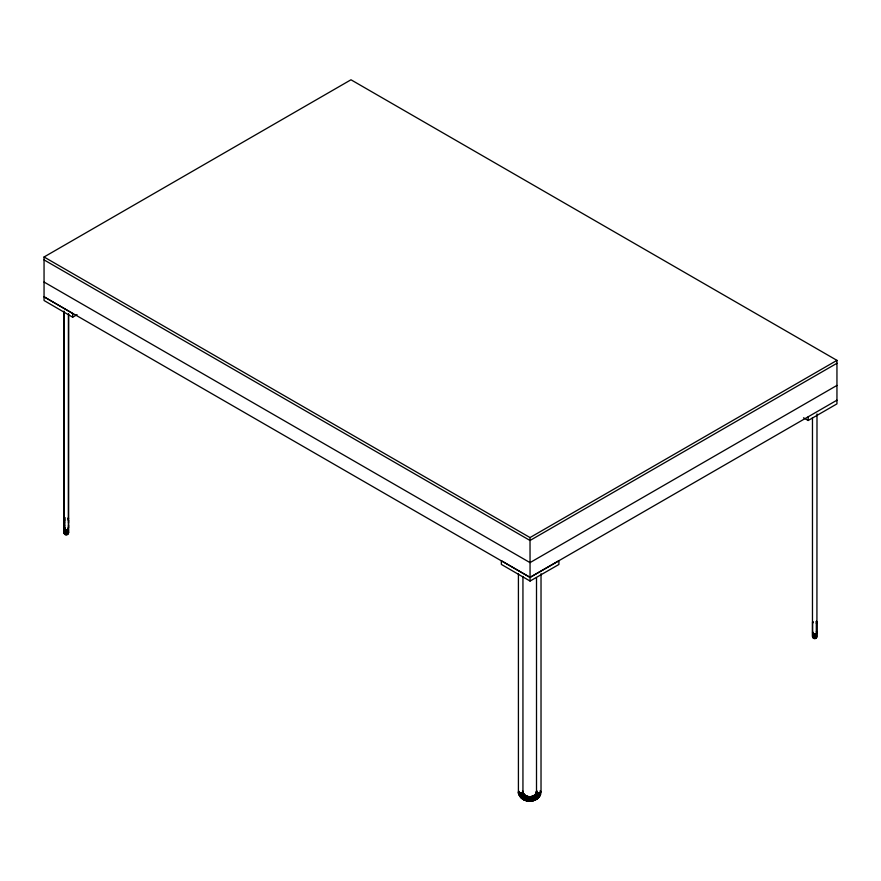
<?xml version="1.0" encoding="UTF-8"?>
<svg xmlns="http://www.w3.org/2000/svg" width="881" height="881" viewBox="0 0 881 881"><rect width="100%" height="100%" fill="white"/><g stroke="black" fill="none" stroke-linecap="round" stroke-linejoin="round"><path stroke-width="1.32" d="M64.06 520.561L64.06 311.566M64.126 520.77L64.731 517.554L64.709 521.123M64.357 520.957L64.368 517.819M68.278 520.186L68.278 517.83L68.266 519.14M68.498 520.781L68.509 518.149M64.126 522.918L64.137 520.363M64.346 522.973L64.368 520.175M64.709 523.017L64.731 520.01M68.498 522.929L68.509 520.374M68.575 520.572L68.476 527.741M64.038 527.477L64.126 522.807M64.115 527.719L64.357 522.763M64.335 527.95L64.346 525.032M64.709 525.494L64.72 522.719M64.698 528.148L64.698 524.955M68.553 527.488L68.564 525.241M64.104 529.855L64.115 527.234M64.324 530.197L64.335 527.003M64.687 526.816L64.643 534.293L63.961 528.919L63.961 311.048M68.465 529.866L68.476 527.245M64.093 531.562L64.104 529.107M64.324 528.754L64.291 533.831L64.632 527.84L64.654 531.111L64.687 528.457M68.465 529.118L68.432 532.135L68.421 531.386M64.093 530.604L64.06 533.28L64.049 530.197M64.313 530.153L64.291 531.573L64.269 529.778M68.443 532.741L68.454 530.615M64.071 531.628L63.983 532.697L63.972 531.904M65.128 534.018L65.117 534.657L64.621 529.844M65.668 534.227L65.657 534.877L65.084 530.054M66.251 534.304L66.24 534.954L66.207 530.23L65.623 530.186M66.846 534.238L66.824 534.888L66.802 530.186L68.487 528.93L68.487 313.801M67.385 534.029L67.374 534.657L67.341 530.054M67.859 533.688L67.837 534.304L67.815 529.855M68.211 533.247L68.2 533.842L68.178 529.58M68.52 532.19L68.432 533.291L68.41 530.208M540.339 790.841C542.916 794.673 534.591 792.217 536.584 791.248A6.861 5.605 0.2 0 1 529.723 796.842A6.861 5.605 0.2 0 1 522.862 791.237C522.345 795.708 515.616 788.958 518.876 794.277A11.222 9.162 0.2 0 0 529.723 801.082A11.222 9.162 0.2 0 0 540.56 794.31L540.361 790.675M536.617 791.017L536.573 791.931A6.861 5.605 0.2 0 1 529.723 797.514A6.861 5.605 0.2 0 1 522.862 791.909L522.818 791.678M522.598 792.019L522.631 792.228A7.081 5.782 0.2 0 0 529.723 798.021A7.081 5.782 0.2 0 0 536.804 792.239L536.617 791.7M536.837 792.041L537.157 792.515A7.444 6.079 0.2 0 1 529.712 798.582A7.444 6.079 0.2 0 1 522.268 792.493L522.246 792.327M537.19 792.349L537.63 792.724A7.918 6.464 0.2 0 1 529.712 799.177A7.918 6.464 0.2 0 1 521.805 792.702L521.783 792.581M537.652 792.603L538.17 792.856A8.458 6.905 0.2 0 1 529.712 799.75A8.458 6.905 0.2 0 1 521.255 792.834L519.548 792.702L518.413 791.567L518.413 573.696M541.022 573.718L541.022 791.601L539.348 792.856L539.018 794.893A9.625 7.863 0.2 0 1 529.712 800.708A9.625 7.863 0.2 0 1 520.418 794.86L520.087 792.834M539.888 792.724L539.546 794.871A10.176 8.303 0.2 0 1 529.712 801.016A10.176 8.303 0.2 0 1 519.889 794.849L519.548 792.702M540.361 792.515L539.998 794.761A10.638 8.689 0.2 0 1 529.712 801.192A11.001 8.986 0.2 0 1 519.096 794.541L518.722 792.217M540.714 792.25L540.339 794.574A11.001 8.986 0.2 0 1 529.723 801.214A10.638 8.689 0.2 0 1 519.438 794.739L518.755 791.116M812.546 632.283C812.084 634.838 817.381 634.838 816.918 632.283M68.189 528.171C69.764 531.155 62.639 531.133 64.269 528.16M812.778 621.579L812.778 622.878M522.896 791.336L522.94 791.567A6.784 5.539 0.2 0 0 529.723 797.118A6.784 5.539 0.2 0 0 536.507 791.59L536.584 791.248M64.731 517.742L64.06 518.48L64.709 519.405M63.961 528.919L64.632 527.994M812.778 621.711L812.778 622.757M68.498 518.755L68.575 314.319M812.778 632.018C811.225 634.981 819.022 634.254 816.324 631.754M816.324 623.153L816.995 622.228L816.324 621.303L816.324 638.053M816.324 622.966L816.995 622.228L816.324 621.49M77.088 314.682L72.671 317.204L44.05 300.509L44.05 256.988L350.979 79.786L836.95 360.362L836.95 403.872L808.174 420.49L803.527 417.803M44.05 256.988L530.021 537.564L836.95 360.362M836.95 363.269L530.021 540.471L44.05 259.895M836.95 385.415L530.021 562.618L44.05 282.041M836.95 400.183L530.021 577.385L44.05 296.809L72.671 313.515L72.671 317.204M530.065 581.053L558.895 564.479L558.895 560.79L530.065 577.363L501.344 560.712L501.344 564.402L530.065 581.053L530.021 537.564M538.181 792.79L539.348 792.856M66.207 530.23L66.802 530.186M68.189 528.281L68.487 530.659M68.509 532.719L68.487 531.926M64.071 532.113L64.049 531.375M68.41 528.589L68.41 531.111M64.049 528.523L64.038 531.1M816.995 413.949L816.918 637.04M816.687 621.579L816.687 637.58M815.861 633.802L815.861 638.406M815.31 633.935L815.31 638.626M814.727 633.979L814.727 638.703M814.143 633.935L814.143 638.626M813.603 633.802L813.603 638.406M813.13 633.593L813.13 638.053M812.778 633.329L812.778 637.58M812.546 621.898L812.546 637.04M812.469 417.539L812.469 636.456M808.174 416.79L808.174 420.49M536.507 577.826L536.507 791.59M522.94 576.438L522.94 791.567M538.754 792.9A9.041 7.378 0.2 0 1 529.712 800.267A9.041 7.378 0.2 0 1 520.671 792.878M540.637 793.979A11.299 9.228 0.2 0 1 533.589 800.256M532.642 800.499A11.299 9.228 0.2 0 1 526.794 800.488M525.858 800.245A11.299 9.228 0.2 0 1 518.799 793.957M539.447 795.84A11.222 9.162 0.2 0 1 535.34 799.188M524.107 799.177A11.222 9.162 0.2 0 1 518.876 793.605M536.804 790.94A7.081 5.782 0.2 0 1 530.648 796.666A7.444 6.079 0.2 0 1 523.281 793.693M522.885 792.415A7.081 5.782 0.2 0 0 530.648 796.666A7.444 6.079 0.2 0 0 536.914 792.239M535.318 795.025A7.918 6.464 0.2 0 1 525.77 796.039M524.129 795.014A7.918 6.464 0.2 0 1 522.874 793.671M533.952 796.303A8.458 6.905 0.2 0 1 531.915 796.997M527.532 796.986A8.458 6.905 0.2 0 1 525.494 796.292"/></g></svg>
